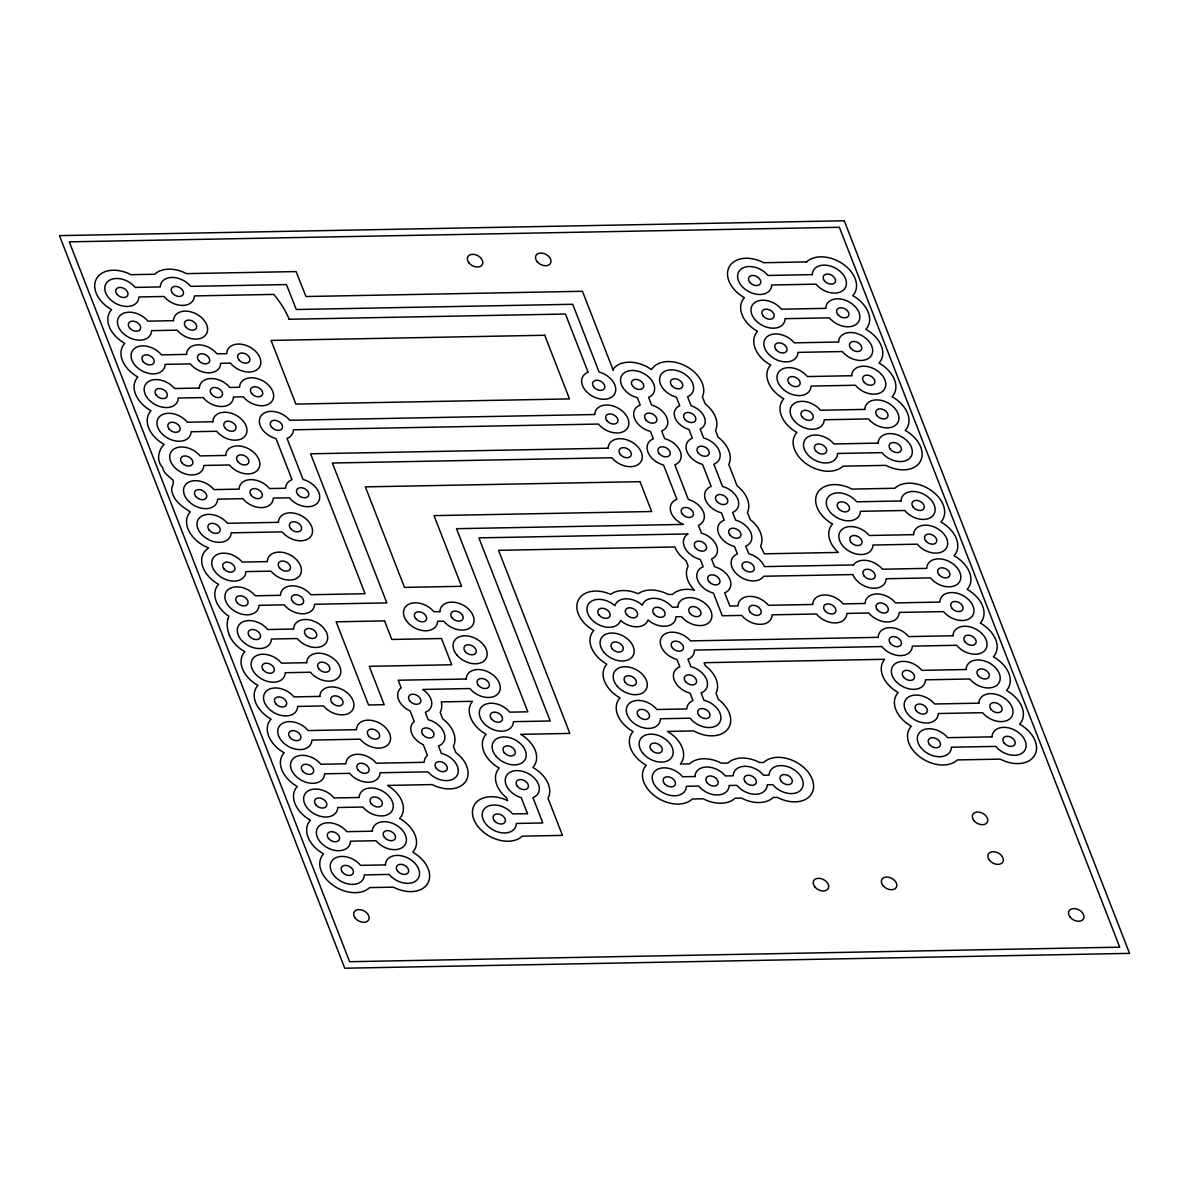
<?xml version="1.0" encoding="UTF-8"?>
<svg xmlns="http://www.w3.org/2000/svg" width="1189" height="1189" viewBox="0 0 1189 1189"><rect width="100%" height="100%" fill="white"/><g stroke="black" fill="none" stroke-linecap="round" stroke-linejoin="round"><path stroke-width="1.5" d="M227.946 618.756L228.838 616.244A28.863 19.975 28.1 0 1 218.568 584.304A28.863 19.975 28.1 0 1 208.64 547.98A28.863 19.975 28.1 0 1 190.329 511.82C182.11 506.886 172.702 500.004 171.662 489.705A17.107 11.845 28.1 0 1 172.732 485.38L173.475 481.545A5.603 3.879 28.1 0 0 172.851 480.088L165.999 473.98A13.51 9.349 28.1 0 1 163.458 470.205L162.611 467.396C156.264 461.035 158.018 450.334 164.097 444.433A28.863 19.975 28.1 0 1 150.973 410.74A28.863 19.975 28.1 0 1 137.85 377.032A28.863 19.975 28.1 0 1 124.726 343.339A28.863 19.975 28.1 0 1 111.603 309.645A28.863 19.975 28.1 0 1 96.487 278.702A28.863 19.975 28.1 0 1 130.953 274.689L154.704 274.243A28.863 19.975 28.1 0 1 186.539 273.633L296.12 271.568L305.974 296.522L582.461 291.29L613.138 370.076M289.061 319.261L565.444 314.03L588.109 372.231A18.147 12.559 28.1 0 0 588.927 393.856A18.147 12.559 28.1 0 0 614.906 393.425A18.147 12.559 28.1 0 0 599.093 372.053L572.712 304.28L296.284 309.512L286.445 284.557L190.686 286.371A18.147 12.559 28.1 0 0 171.9 277.438A18.147 12.559 28.1 0 0 160.277 286.95L135.189 287.411A18.147 12.559 28.1 0 0 107.827 281.436A18.147 12.559 28.1 0 0 116.567 303.879A18.147 12.559 28.1 0 0 138.905 296.953L163.993 296.477A18.147 12.559 28.1 0 0 182.794 305.41A18.147 12.559 28.1 0 0 194.402 295.912L273.723 294.411A91.226 63.136 28.1 0 1 289.165 319.247M613.182 370.091A12.841 8.888 28.1 0 1 614.475 367.594A28.863 19.975 28.1 0 1 651.498 369.601A28.863 19.975 28.1 0 1 685.994 366.197A28.863 19.975 28.1 0 1 702.402 396.74L705.151 403.814A28.863 19.975 28.1 0 1 715.525 430.448L718.156 437.21A28.863 19.975 28.1 0 1 728.768 464.453L737.091 485.84A28.863 19.975 28.1 0 1 747.465 512.459L750.214 519.534A28.863 19.975 28.1 0 1 760.588 546.152L764.334 553.821L838.319 552.424A28.863 19.975 28.1 0 1 832.553 524.022A28.863 19.975 28.1 0 1 817.438 493.078A28.863 19.975 28.1 0 1 851.919 489.08L894.797 488.278A28.863 19.975 28.1 0 1 931.864 490.908A28.863 19.975 28.1 0 1 940.9 521.971A28.863 19.975 28.1 0 1 954.024 555.679A28.863 19.975 28.1 0 1 967.147 589.372A28.863 19.975 28.1 0 1 980.271 623.066A28.863 19.975 28.1 0 1 993.395 656.774A28.863 19.975 28.1 0 1 1006.518 690.467A28.863 19.975 28.1 0 1 1019.642 724.16A28.863 19.975 28.1 0 1 1034.757 755.104A28.863 19.975 28.1 0 1 1000.276 759.117L957.383 759.92A28.863 19.975 28.1 0 1 920.331 757.274A28.863 19.975 28.1 0 1 911.294 726.211A28.863 19.975 28.1 0 1 898.171 692.518A28.863 19.975 28.1 0 1 884.616 659.301L704.126 662.704L705.3 665.721A28.863 19.975 28.1 0 1 716.031 693.261L718.424 699.429A28.863 19.975 28.1 0 1 727.713 729.214A28.863 19.975 28.1 0 1 693.692 730.938L667.564 731.428A28.863 19.975 28.1 0 1 680.42 763.992L689.62 763.828A28.863 19.975 28.1 0 1 721.455 763.219L727.802 763.1A28.863 19.975 28.1 0 1 759.637 762.506L763.739 762.417A28.863 19.975 28.1 0 1 799.469 764.141A28.863 19.975 28.1 0 1 811.24 794.356A28.863 19.975 28.1 0 1 777.353 797.388L773.251 797.462A28.863 19.975 28.1 0 1 741.416 798.072L735.07 798.191A28.863 19.975 28.1 0 1 703.249 798.785L692.325 798.993A28.863 19.975 28.1 0 1 655.273 796.348A28.863 19.975 28.1 0 1 646.236 765.285A28.863 19.975 28.1 0 1 633.113 731.577A28.863 19.975 28.1 0 1 619.989 697.884A28.863 19.975 28.1 0 1 606.866 664.19A28.863 19.975 28.1 0 1 593.757 630.497A28.863 19.975 28.1 0 1 578.196 600.4A28.863 19.975 28.1 0 1 610.596 594.337A28.863 19.975 28.1 0 1 638.181 593.727A28.863 19.975 28.1 0 1 668.352 594.5L672.454 594.411A28.863 19.975 28.1 0 1 694.361 590.16A28.863 19.975 28.1 0 1 688.149 566.172L685.964 560.584A28.863 19.975 28.1 0 1 674.847 546.985L498.533 550.314L569.843 733.42L520.782 734.341A28.863 19.975 28.1 0 1 532.85 767.425A28.863 19.975 28.1 0 1 548.01 798.295L562.456 835.391L522.298 836.149A28.863 19.975 28.1 0 1 486.896 834.648A28.863 19.975 28.1 0 1 474.515 804.685A28.863 19.975 28.1 0 1 507.629 800.658L506.499 797.745A28.863 19.975 28.1 0 1 499.246 768.064A28.863 19.975 28.1 0 1 486.123 734.356A28.863 19.975 28.1 0 1 472.434 701.317L441.357 701.896A28.863 19.975 28.1 0 1 440.183 712.404L442.68 718.795A28.863 19.975 28.1 0 1 453.395 746.335L455.803 752.503A28.863 19.975 28.1 0 1 465.33 781.946A28.863 19.975 28.1 0 1 432.142 784.577L387.555 785.424A28.863 19.975 28.1 0 1 399.623 818.508A28.863 19.975 28.1 0 1 412.746 852.201A28.863 19.975 28.1 0 1 427.862 883.145A28.863 19.975 28.1 0 1 393.396 887.157L369.63 887.603A28.863 19.975 28.1 0 1 332.578 884.943A28.863 19.975 28.1 0 1 323.542 853.88A28.863 19.975 28.1 0 1 310.418 820.187A28.863 19.975 28.1 0 1 297.295 786.494A28.863 19.975 28.1 0 1 284.171 752.8A28.863 19.975 28.1 0 1 271.062 719.092A28.863 19.975 28.1 0 1 257.939 685.399A28.863 19.975 28.1 0 1 244.815 651.706A28.863 19.975 28.1 0 1 229.328 635.015M229.373 635.015A42.046 29.101 28.1 0 1 227.916 618.741M844.249 220.782L59.45 235.63L344.751 968.218L1129.55 953.37L844.249 220.782M839.375 227.292L69.274 241.843L349.625 961.708L1119.726 947.157L839.375 227.292M806.662 261.922L763.754 262.724A28.863 19.975 28.1 0 0 729.288 266.737A28.863 19.975 28.1 0 0 744.403 297.681A28.863 19.975 28.1 0 0 757.527 331.374A28.863 19.975 28.1 0 0 770.65 365.068A28.863 19.975 28.1 0 0 783.774 398.776A28.863 19.975 28.1 0 0 796.898 432.469A28.863 19.975 28.1 0 0 805.934 463.532A28.863 19.975 28.1 0 0 842.986 466.177L885.894 465.375A28.863 19.975 28.1 0 0 920.36 461.362A28.863 19.975 28.1 0 0 905.245 430.418A28.863 19.975 28.1 0 0 892.122 396.725A28.863 19.975 28.1 0 0 878.998 363.031A28.863 19.975 28.1 0 0 865.874 329.323A28.863 19.975 28.1 0 0 852.751 295.63A28.863 19.975 28.1 0 0 843.729 264.567A28.863 19.975 28.1 0 0 806.662 261.922M812.295 274.614L767.975 275.462A18.147 12.559 28.1 0 0 740.613 269.472A18.147 12.559 28.1 0 0 749.352 291.914A18.147 12.559 28.1 0 0 771.691 284.988L816.011 284.156A18.147 12.559 28.1 0 0 843.387 290.146A18.147 12.559 28.1 0 0 834.648 267.703A18.147 12.559 28.1 0 0 812.295 274.614M173.49 320.673L147.882 321.149A18.147 12.559 28.1 0 0 120.505 315.13A18.147 12.559 28.1 0 0 129.229 337.587A18.147 12.559 28.1 0 0 151.568 330.661L177.206 330.17A18.147 12.559 28.1 0 0 204.582 336.16A18.147 12.559 28.1 0 0 195.813 313.703A18.147 12.559 28.1 0 0 173.49 320.673M825.716 308.367L781.426 309.199A18.147 12.559 28.1 0 0 754.049 303.136A18.147 12.559 28.1 0 0 762.744 325.608A18.147 12.559 28.1 0 0 785.097 318.682L829.432 317.849A18.147 12.559 28.1 0 0 856.808 323.824A18.147 12.559 28.1 0 0 848.01 301.367A18.147 12.559 28.1 0 0 825.716 308.367M544.711 335.253L271.077 340.426L295.868 404.082L569.501 398.909L544.711 335.253M186.524 354.396L161.481 354.872A18.147 12.559 28.1 0 0 134.104 348.808A18.147 12.559 28.1 0 0 142.784 371.265A18.147 12.559 28.1 0 0 165.152 364.354L190.24 363.879A18.147 12.559 28.1 0 0 209.026 372.811A18.147 12.559 28.1 0 0 220.649 363.299L230.428 363.121A18.147 12.559 28.1 0 0 257.805 369.08A18.147 12.559 28.1 0 0 249.006 346.623A18.147 12.559 28.1 0 0 226.713 353.638L216.978 353.832A18.147 12.559 28.1 0 0 198.132 344.84A18.147 12.559 28.1 0 0 186.524 354.396M838.572 342.016L794.237 342.848A18.147 12.559 28.1 0 0 766.875 336.873A18.147 12.559 28.1 0 0 775.629 359.316A18.147 12.559 28.1 0 0 797.953 352.39L842.288 351.543A18.147 12.559 28.1 0 0 869.649 357.532A18.147 12.559 28.1 0 0 860.91 335.09A18.147 12.559 28.1 0 0 838.572 342.016M199.366 388.045L174.56 388.506A18.147 12.559 28.1 0 0 147.183 382.531A18.147 12.559 28.1 0 0 155.937 404.973A18.147 12.559 28.1 0 0 178.276 398.047L203.066 397.572A18.147 12.559 28.1 0 0 221.867 406.504A18.147 12.559 28.1 0 0 233.475 397.007L243.255 396.814A18.147 12.559 28.1 0 0 270.616 402.803A18.147 12.559 28.1 0 0 261.877 380.361A18.147 12.559 28.1 0 0 239.539 387.287L229.759 387.465A18.147 12.559 28.1 0 0 210.973 378.533A18.147 12.559 28.1 0 0 199.366 388.045M851.696 375.724L807.376 376.556A18.147 12.559 28.1 0 0 780.014 370.567A18.147 12.559 28.1 0 0 788.738 393.009A18.147 12.559 28.1 0 0 811.076 386.083L855.411 385.251A18.147 12.559 28.1 0 0 882.773 391.226A18.147 12.559 28.1 0 0 874.019 368.783A18.147 12.559 28.1 0 0 851.696 375.724M212.861 421.738L187.327 422.214A18.147 12.559 28.1 0 0 159.965 416.224A18.147 12.559 28.1 0 0 168.704 438.682A18.147 12.559 28.1 0 0 191.043 431.756L216.576 431.265A18.147 12.559 28.1 0 0 243.938 437.255A18.147 12.559 28.1 0 0 235.199 414.812A18.147 12.559 28.1 0 0 212.861 421.738M594.753 414.515L289.759 420.282A18.147 12.559 28.1 0 0 261.134 415.66A18.147 12.559 28.1 0 0 276.026 438.592L292.018 479.687A18.147 12.559 28.1 0 0 285.598 488.248L269.517 488.56A18.147 12.559 28.1 0 0 250.716 479.628A18.147 12.559 28.1 0 0 239.108 489.125L213.931 489.6A18.147 12.559 28.1 0 0 186.569 483.611A18.147 12.559 28.1 0 0 195.308 506.068A18.147 12.559 28.1 0 0 217.646 499.142L242.824 498.667A18.147 12.559 28.1 0 0 261.61 507.599A18.147 12.559 28.1 0 0 273.232 498.087L289.313 497.79A18.147 12.559 28.1 0 0 317.939 502.397A18.147 12.559 28.1 0 0 303.046 479.479L287.039 438.384A18.147 12.559 28.1 0 0 293.475 429.809L598.468 424.057A18.147 12.559 28.1 0 0 625.83 430.032A18.147 12.559 28.1 0 0 617.091 407.589A18.147 12.559 28.1 0 0 594.753 414.515M864.819 409.402L820.484 410.25A18.147 12.559 28.1 0 0 793.122 404.26A18.147 12.559 28.1 0 0 801.862 426.702A18.147 12.559 28.1 0 0 824.2 419.776L868.535 418.944A18.147 12.559 28.1 0 0 895.897 424.934A18.147 12.559 28.1 0 0 887.157 402.491A18.147 12.559 28.1 0 0 864.819 409.402M225.702 455.432L200.094 455.922A18.147 12.559 28.1 0 0 172.732 449.932A18.147 12.559 28.1 0 0 181.471 472.375A18.147 12.559 28.1 0 0 203.809 465.449L229.418 464.973A18.147 12.559 28.1 0 0 256.794 470.963A18.147 12.559 28.1 0 0 248.04 448.506A18.147 12.559 28.1 0 0 225.702 455.432M608.144 448.208L310.597 453.797L365.082 593.712L310.864 594.738A18.147 12.559 28.1 0 0 292.063 585.805A18.147 12.559 28.1 0 0 280.455 595.303L255.278 595.778A18.147 12.559 28.1 0 0 227.916 589.803A18.147 12.559 28.1 0 0 236.656 612.246A18.147 12.559 28.1 0 0 258.994 605.32L284.171 604.844A18.147 12.559 28.1 0 0 302.957 613.777A18.147 12.559 28.1 0 0 314.58 604.265L386.841 602.897L332.37 463.026L611.859 457.75A18.147 12.559 28.1 0 0 639.221 463.725A18.147 12.559 28.1 0 0 630.482 441.282A18.147 12.559 28.1 0 0 608.144 448.208M878.21 443.111L833.89 443.958A18.147 12.559 28.1 0 0 806.528 437.953A18.147 12.559 28.1 0 0 815.253 460.396A18.147 12.559 28.1 0 0 837.591 453.47L881.926 452.637A18.147 12.559 28.1 0 0 909.288 458.627A18.147 12.559 28.1 0 0 900.534 436.17A18.147 12.559 28.1 0 0 878.21 443.111M640.039 481.664L365.35 486.866L404.498 587.381L461.555 586.311L434.03 515.625L651.661 511.508L640.039 481.664M901.039 500.97L856.719 501.803A18.147 12.559 28.1 0 0 829.342 495.798A18.147 12.559 28.1 0 0 838.082 518.255A18.147 12.559 28.1 0 0 860.42 511.329L904.74 510.482A18.147 12.559 28.1 0 0 932.117 516.472A18.147 12.559 28.1 0 0 923.363 494.029A18.147 12.559 28.1 0 0 901.039 500.97M278.419 522.328L227.426 523.294A18.147 12.559 28.1 0 0 200.049 517.304A18.147 12.559 28.1 0 0 208.788 539.761A18.147 12.559 28.1 0 0 231.142 532.835L282.135 531.869A18.147 12.559 28.1 0 0 309.497 537.844A18.147 12.559 28.1 0 0 300.758 515.402A18.147 12.559 28.1 0 0 278.419 522.328M683.199 524.408L456.517 528.689L527.827 711.81L509.709 712.152A18.147 12.559 28.1 0 0 482.348 706.147A18.147 12.559 28.1 0 0 491.087 728.604A18.147 12.559 28.1 0 0 513.425 721.678L550.195 720.98L478.885 537.874L688.089 533.92A18.147 12.559 28.1 0 0 684.73 547.534A18.147 12.559 28.1 0 0 700.351 559.484L703.189 566.796A18.147 12.559 28.1 0 0 697.661 580.158A18.147 12.559 28.1 0 0 713.445 593.103L722.273 615.768L741.728 615.412A18.147 12.559 28.1 0 0 760.514 624.344A18.147 12.559 28.1 0 0 772.137 614.832L816.457 614A18.147 12.559 28.1 0 0 835.243 622.932A18.147 12.559 28.1 0 0 846.865 613.42L868.817 613.004A18.147 12.559 28.1 0 0 887.618 621.951A18.147 12.559 28.1 0 0 899.226 612.424L943.561 611.592A18.147 12.559 28.1 0 0 970.923 617.581A18.147 12.559 28.1 0 0 962.169 595.124A18.147 12.559 28.1 0 0 939.845 602.065L895.525 602.912A18.147 12.559 28.1 0 0 876.724 593.965A18.147 12.559 28.1 0 0 865.116 603.477L843.164 603.893A18.147 12.559 28.1 0 0 824.349 594.946A18.147 12.559 28.1 0 0 812.741 604.473L768.421 605.305A18.147 12.559 28.1 0 0 749.62 596.373A18.147 12.559 28.1 0 0 738.012 605.885L729.853 606.033L724.696 592.806A18.147 12.559 28.1 0 0 730.001 579.548A18.147 12.559 28.1 0 0 714.53 566.677L711.542 559.008A18.147 12.559 28.1 0 0 716.61 545.855A18.147 12.559 28.1 0 0 701.436 533.073L698.419 525.315A18.147 12.559 28.1 0 0 703.487 512.147A18.147 12.559 28.1 0 0 688.312 499.365L674.862 464.84A18.147 12.559 28.1 0 0 680.286 451.523A18.147 12.559 28.1 0 0 664.651 438.622L661.708 431.042A18.147 12.559 28.1 0 0 666.895 417.829A18.147 12.559 28.1 0 0 651.572 405.018L648.585 397.349A18.147 12.559 28.1 0 0 647.024 375.62A18.147 12.559 28.1 0 0 621.297 376.512A18.147 12.559 28.1 0 0 637.363 397.735L640.202 405.048A18.147 12.559 28.1 0 0 634.554 418.454A18.147 12.559 28.1 0 0 650.487 431.429L653.356 438.83A18.147 12.559 28.1 0 0 647.946 452.147A18.147 12.559 28.1 0 0 663.566 465.048L676.913 499.321A18.147 12.559 28.1 0 0 670.611 511.092A18.147 12.559 28.1 0 0 683.199 524.408M913.568 534.664L869.248 535.496A18.147 12.559 28.1 0 0 841.871 529.521A18.147 12.559 28.1 0 0 850.625 551.964A18.147 12.559 28.1 0 0 872.964 545.038L917.284 544.19A18.147 12.559 28.1 0 0 944.646 550.18A18.147 12.559 28.1 0 0 935.906 527.738A18.147 12.559 28.1 0 0 913.568 534.664M267.317 561.609L242.155 562.085A18.147 12.559 28.1 0 0 214.793 556.095A18.147 12.559 28.1 0 0 223.517 578.538A18.147 12.559 28.1 0 0 245.87 571.627L271.018 571.151A18.147 12.559 28.1 0 0 298.394 577.126A18.147 12.559 28.1 0 0 289.64 554.683A18.147 12.559 28.1 0 0 267.317 561.609M853.509 564.938L764.349 566.618A18.147 12.559 28.1 0 0 748.713 553.717L745.771 546.137A18.147 12.559 28.1 0 0 750.958 532.94A18.147 12.559 28.1 0 0 735.634 520.113L732.647 512.444A18.147 12.559 28.1 0 0 737.834 499.231A18.147 12.559 28.1 0 0 722.511 486.405L713.861 464.215A18.147 12.559 28.1 0 0 719.286 450.913A18.147 12.559 28.1 0 0 703.65 437.998L700.172 429.051A16.497 11.414 28.1 0 0 704.423 417.25A16.497 11.414 28.1 0 0 691.106 405.776L687.584 396.725A18.147 12.559 28.1 0 0 686.023 375.011A18.147 12.559 28.1 0 0 660.296 375.887A18.147 12.559 28.1 0 0 676.363 397.111L679.736 405.791A16.497 11.414 28.1 0 0 675.025 417.8A16.497 11.414 28.1 0 0 688.951 429.452L692.355 438.221A18.147 12.559 28.1 0 0 686.945 451.523A18.147 12.559 28.1 0 0 702.565 464.423L711.141 486.45A18.147 12.559 28.1 0 0 705.493 499.841A18.147 12.559 28.1 0 0 721.426 512.831L724.264 520.143A18.147 12.559 28.1 0 0 718.617 533.549A18.147 12.559 28.1 0 0 734.549 546.524L737.418 553.925A18.147 12.559 28.1 0 0 737.745 574.941A18.147 12.559 28.1 0 0 763.71 576.249L852.885 574.569A18.147 12.559 28.1 0 0 871.626 588.094A18.147 12.559 28.1 0 0 886.102 578.731L930.437 577.899A18.147 12.559 28.1 0 0 957.799 583.873A18.147 12.559 28.1 0 0 949.045 561.431A18.147 12.559 28.1 0 0 926.721 568.372L882.401 569.219A18.147 12.559 28.1 0 0 853.509 564.938M439.93 611.622L433.866 611.741A18.147 12.559 28.1 0 0 406.504 605.751A18.147 12.559 28.1 0 0 415.243 628.193A18.147 12.559 28.1 0 0 437.582 621.267L443.646 621.163A18.147 12.559 28.1 0 0 471.007 627.138A18.147 12.559 28.1 0 0 462.268 604.696A18.147 12.559 28.1 0 0 439.93 611.622M677.804 607.133L672.275 607.237A18.147 12.559 28.1 0 0 655.198 598.349A18.147 12.559 28.1 0 0 642.328 605.156A18.147 12.559 28.1 0 0 614.847 605.677A18.147 12.559 28.1 0 0 589.328 602.912A18.147 12.559 28.1 0 0 597.606 624.136A18.147 12.559 28.1 0 0 620.599 620.45A18.147 12.559 28.1 0 0 648.064 619.93A18.147 12.559 28.1 0 0 666.033 626.172A18.147 12.559 28.1 0 0 675.991 616.764L681.52 616.66A18.147 12.559 28.1 0 0 708.882 622.65A18.147 12.559 28.1 0 0 700.143 600.207A18.147 12.559 28.1 0 0 677.804 607.133M384.567 620.896L336.145 621.817L368.531 704.973L384.196 704.676L369.259 666.316L451.716 664.77L441.505 638.523L391.79 639.459L384.567 620.896M293.579 629.026L267.703 629.516A18.147 12.559 28.1 0 0 240.327 623.497A18.147 12.559 28.1 0 0 249.051 645.954A18.147 12.559 28.1 0 0 271.404 639.028L297.295 638.538A18.147 12.559 28.1 0 0 324.671 644.527A18.147 12.559 28.1 0 0 315.902 622.07A18.147 12.559 28.1 0 0 293.579 629.026M952.969 635.758L908.634 636.591A18.147 12.559 28.1 0 0 889.744 627.658A18.147 12.559 28.1 0 0 878.225 637.334L690.482 640.886A18.147 12.559 28.1 0 0 661.976 636.591A18.147 12.559 28.1 0 0 676.942 659.434L679.826 666.821A18.147 12.559 28.1 0 0 674.282 680.182A18.147 12.559 28.1 0 0 690.066 693.128L692.979 700.603A18.147 12.559 28.1 0 0 686.796 708.941L656.818 709.506A18.147 12.559 28.1 0 0 629.382 703.353A18.147 12.559 28.1 0 0 638.136 725.855A18.147 12.559 28.1 0 0 660.43 718.751L690.155 718.186A18.147 12.559 28.1 0 0 719.077 723.313A18.147 12.559 28.1 0 0 703.933 700.232L701.094 692.919A18.147 12.559 28.1 0 0 706.623 679.573A18.147 12.559 28.1 0 0 690.839 666.613L687.97 659.226A18.147 12.559 28.1 0 0 694.391 650.086L881.822 646.548A18.147 12.559 28.1 0 0 900.638 655.629A18.147 12.559 28.1 0 0 912.349 646.132L956.669 645.285A18.147 12.559 28.1 0 0 984.046 651.275A18.147 12.559 28.1 0 0 975.307 628.832A18.147 12.559 28.1 0 0 952.969 635.758M306.703 662.704L281.525 663.18A18.147 12.559 28.1 0 0 254.149 657.19A18.147 12.559 28.1 0 0 262.888 679.632A18.147 12.559 28.1 0 0 285.241 672.721L310.418 672.231A18.147 12.559 28.1 0 0 337.78 678.22A18.147 12.559 28.1 0 0 329.041 655.778A18.147 12.559 28.1 0 0 306.703 662.704M466.177 679.023L398.181 680.227L401.139 687.837A18.147 12.559 28.1 0 0 410.16 711.007L414.262 721.53A18.147 12.559 28.1 0 0 423.284 744.715L427.446 755.387A18.147 12.559 28.1 0 0 424.161 762.312L376.319 763.219A18.147 12.559 28.1 0 0 357.532 754.287A18.147 12.559 28.1 0 0 345.925 763.799L320.896 764.274A18.147 12.559 28.1 0 0 293.52 758.285A18.147 12.559 28.1 0 0 302.259 780.727A18.147 12.559 28.1 0 0 324.597 773.801L349.64 773.34A18.147 12.559 28.1 0 0 368.427 782.258A18.147 12.559 28.1 0 0 380.034 772.761L427.995 771.854A18.147 12.559 28.1 0 0 456.621 776.164A18.147 12.559 28.1 0 0 441.312 753.306L438.459 745.993A18.147 12.559 28.1 0 0 444.002 732.647A18.147 12.559 28.1 0 0 428.218 719.687L425.335 712.3A18.147 12.559 28.1 0 0 422.749 689.442L469.893 688.55A18.147 12.559 28.1 0 0 497.255 694.539A18.147 12.559 28.1 0 0 488.516 672.097A18.147 12.559 28.1 0 0 466.177 679.023M966.092 669.511L921.802 670.358A18.147 12.559 28.1 0 0 894.41 664.324A18.147 12.559 28.1 0 0 903.164 686.781A18.147 12.559 28.1 0 0 925.488 679.826L969.793 678.993A18.147 12.559 28.1 0 0 997.185 684.968A18.147 12.559 28.1 0 0 988.371 662.496A18.147 12.559 28.1 0 0 966.092 669.511M319.826 696.397L293.936 696.888A18.147 12.559 28.1 0 0 266.574 690.898A18.147 12.559 28.1 0 0 275.313 713.355A18.147 12.559 28.1 0 0 297.651 706.429L323.542 705.939A18.147 12.559 28.1 0 0 350.904 711.914A18.147 12.559 28.1 0 0 342.164 689.471A18.147 12.559 28.1 0 0 319.826 696.397M978.889 703.16L934.569 703.992A18.147 12.559 28.1 0 0 907.207 698.002A18.147 12.559 28.1 0 0 915.946 720.46A18.147 12.559 28.1 0 0 938.284 713.534L982.604 712.687A18.147 12.559 28.1 0 0 1009.981 718.676A18.147 12.559 28.1 0 0 1001.227 696.234A18.147 12.559 28.1 0 0 978.889 703.16M356.447 729.66L308.144 730.566A18.147 12.559 28.1 0 0 280.767 724.577A18.147 12.559 28.1 0 0 289.507 747.019A18.147 12.559 28.1 0 0 311.86 740.108L360.163 739.186A18.147 12.559 28.1 0 0 387.525 745.176A18.147 12.559 28.1 0 0 378.786 722.719A18.147 12.559 28.1 0 0 356.447 729.66M992.012 736.853L947.692 737.685A18.147 12.559 28.1 0 0 920.331 731.711A18.147 12.559 28.1 0 0 929.07 754.153A18.147 12.559 28.1 0 0 951.408 747.227L995.728 746.395A18.147 12.559 28.1 0 0 1023.09 752.369A18.147 12.559 28.1 0 0 1014.351 729.927A18.147 12.559 28.1 0 0 992.012 736.853M694.971 776.536L682.635 776.759A18.147 12.559 28.1 0 0 655.273 770.784A18.147 12.559 28.1 0 0 664.012 793.226A18.147 12.559 28.1 0 0 686.35 786.301L698.686 786.063A18.147 12.559 28.1 0 0 717.487 794.995A18.147 12.559 28.1 0 0 729.095 785.483L736.868 785.349A18.147 12.559 28.1 0 0 755.654 794.282A18.147 12.559 28.1 0 0 767.277 784.77L772.805 784.666A18.147 12.559 28.1 0 0 800.167 790.655A18.147 12.559 28.1 0 0 791.428 768.198A18.147 12.559 28.1 0 0 769.09 775.124L763.561 775.228A18.147 12.559 28.1 0 0 744.76 766.296A18.147 12.559 28.1 0 0 733.152 775.808L725.379 775.956A18.147 12.559 28.1 0 0 706.593 767.024A18.147 12.559 28.1 0 0 694.971 776.536M359.167 797.492L334.02 797.968A18.147 12.559 28.1 0 0 306.658 791.978A18.147 12.559 28.1 0 0 315.397 814.435A18.147 12.559 28.1 0 0 337.735 807.509L362.883 807.034A18.147 12.559 28.1 0 0 390.245 813.008A18.147 12.559 28.1 0 0 381.506 790.566A18.147 12.559 28.1 0 0 359.167 797.492M527.5 813.648L512.608 813.93A18.147 12.559 28.1 0 0 485.246 807.94A18.147 12.559 28.1 0 0 493.985 830.383A18.147 12.559 28.1 0 0 516.323 823.457L542.808 822.951L532.954 797.626A18.147 12.559 28.1 0 0 532.167 776.12A18.147 12.559 28.1 0 0 506.187 776.224A18.147 12.559 28.1 0 0 521.287 797.685L527.5 813.648M372.291 831.185L346.787 831.676A18.147 12.559 28.1 0 0 319.425 825.686A18.147 12.559 28.1 0 0 328.164 848.129A18.147 12.559 28.1 0 0 350.502 841.203L376.006 840.727A18.147 12.559 28.1 0 0 403.368 846.717A18.147 12.559 28.1 0 0 394.629 824.259A18.147 12.559 28.1 0 0 372.291 831.185M385.444 864.893L360.624 865.354A18.147 12.559 28.1 0 0 333.262 859.365A18.147 12.559 28.1 0 0 342.001 881.822A18.147 12.559 28.1 0 0 364.339 874.896L389.16 874.42A18.147 12.559 28.1 0 0 416.522 880.41A18.147 12.559 28.1 0 0 407.782 857.968A18.147 12.559 28.1 0 0 385.444 864.893M355.288 918.176A8.249 5.707 28.1 0 0 368.59 920.018A8.249 5.707 28.1 0 0 360.371 909.689A8.249 5.707 28.1 0 0 355.288 918.176M989.411 860.182A8.249 5.707 28.1 0 0 1002.743 862.159A8.249 5.707 28.1 0 0 994.658 851.785A8.249 5.707 28.1 0 0 989.411 860.182M973.85 820.499A8.249 5.707 28.1 0 0 987.182 822.476A8.249 5.707 28.1 0 0 979.097 812.102A8.249 5.707 28.1 0 0 973.85 820.499M814.747 886.801A8.249 5.707 28.1 0 0 828.079 888.792A8.249 5.707 28.1 0 0 819.994 878.403A8.249 5.707 28.1 0 0 814.747 886.801M882.907 885.523A8.249 5.707 28.1 0 0 896.238 887.499A8.249 5.707 28.1 0 0 888.153 877.125A8.249 5.707 28.1 0 0 882.907 885.523M468.882 262.814A8.249 5.707 28.1 0 0 482.214 264.79A8.249 5.707 28.1 0 0 474.129 254.416A8.249 5.707 28.1 0 0 468.882 262.814M537.042 261.521A8.249 5.707 28.1 0 0 550.388 263.497A8.249 5.707 28.1 0 0 542.303 253.123A8.249 5.707 28.1 0 0 537.042 261.521M1070.115 917.12A8.249 5.707 28.1 0 0 1083.432 918.978A8.249 5.707 28.1 0 0 1075.213 908.649A8.249 5.707 28.1 0 0 1070.115 917.12M342.373 872.176A6.599 4.563 28.1 0 0 353.029 873.662A6.599 4.563 28.1 0 0 346.46 865.399A6.599 4.563 28.1 0 0 342.373 872.176M397.587 871.136A6.599 4.563 28.1 0 0 408.243 872.607A6.599 4.563 28.1 0 0 401.674 864.358A6.599 4.563 28.1 0 0 397.587 871.136M384.448 837.442A6.599 4.563 28.1 0 0 395.09 838.914A6.599 4.563 28.1 0 0 388.521 830.65A6.599 4.563 28.1 0 0 384.448 837.442M328.536 838.498A6.599 4.563 28.1 0 0 339.177 839.969A6.599 4.563 28.1 0 0 332.608 831.706A6.599 4.563 28.1 0 0 328.536 838.498M315.769 804.79A6.599 4.563 28.1 0 0 326.425 806.276A6.599 4.563 28.1 0 0 319.841 798.012A6.599 4.563 28.1 0 0 315.769 804.79M371.325 803.734A6.599 4.563 28.1 0 0 381.966 805.221A6.599 4.563 28.1 0 0 375.397 796.957A6.599 4.563 28.1 0 0 371.325 803.734M302.63 771.096A6.599 4.563 28.1 0 0 313.287 772.568A6.599 4.563 28.1 0 0 306.717 764.304A6.599 4.563 28.1 0 0 302.63 771.096M358.067 770.041A6.599 4.563 28.1 0 0 368.724 771.527A6.599 4.563 28.1 0 0 362.155 763.264A6.599 4.563 28.1 0 0 358.067 770.041M289.878 737.388A6.599 4.563 28.1 0 0 300.535 738.874A6.599 4.563 28.1 0 0 293.965 730.611A6.599 4.563 28.1 0 0 289.878 737.388M368.605 735.902A6.599 4.563 28.1 0 0 379.246 737.373A6.599 4.563 28.1 0 0 372.677 729.125A6.599 4.563 28.1 0 0 368.605 735.902M275.685 703.71A6.599 4.563 28.1 0 0 286.326 705.196A6.599 4.563 28.1 0 0 279.757 696.932A6.599 4.563 28.1 0 0 275.685 703.71M331.969 702.654A6.599 4.563 28.1 0 0 342.625 704.126A6.599 4.563 28.1 0 0 336.056 695.862A6.599 4.563 28.1 0 0 331.969 702.654M263.259 670.002A6.599 4.563 28.1 0 0 273.916 671.473A6.599 4.563 28.1 0 0 267.347 663.224A6.599 4.563 28.1 0 0 263.259 670.002M318.86 668.946A6.599 4.563 28.1 0 0 329.502 670.433A6.599 4.563 28.1 0 0 322.932 662.169A6.599 4.563 28.1 0 0 318.86 668.946M249.437 636.323A6.599 4.563 28.1 0 0 260.079 637.794A6.599 4.563 28.1 0 0 253.51 629.531A6.599 4.563 28.1 0 0 249.437 636.323M305.736 635.253A6.599 4.563 28.1 0 0 316.378 636.724A6.599 4.563 28.1 0 0 309.809 628.476A6.599 4.563 28.1 0 0 305.736 635.253M237.027 602.6A6.599 4.563 28.1 0 0 247.669 604.086A6.599 4.563 28.1 0 0 241.099 595.823A6.599 4.563 28.1 0 0 237.027 602.6M292.613 601.56A6.599 4.563 28.1 0 0 303.254 603.031A6.599 4.563 28.1 0 0 296.685 594.768A6.599 4.563 28.1 0 0 292.613 601.56M223.904 568.907A6.599 4.563 28.1 0 0 234.545 570.393A6.599 4.563 28.1 0 0 227.976 562.129A6.599 4.563 28.1 0 0 223.904 568.907M279.46 567.852A6.599 4.563 28.1 0 0 290.116 569.338A6.599 4.563 28.1 0 0 283.532 561.074A6.599 4.563 28.1 0 0 279.46 567.852M209.16 530.116A6.599 4.563 28.1 0 0 219.816 531.602A6.599 4.563 28.1 0 0 213.247 523.338A6.599 4.563 28.1 0 0 209.16 530.116M290.577 528.585A6.599 4.563 28.1 0 0 301.218 530.056A6.599 4.563 28.1 0 0 294.649 521.793A6.599 4.563 28.1 0 0 290.577 528.585M195.68 496.422A6.599 4.563 28.1 0 0 206.336 497.909A6.599 4.563 28.1 0 0 199.767 489.645A6.599 4.563 28.1 0 0 195.68 496.422M251.251 495.382A6.599 4.563 28.1 0 0 261.907 496.853A6.599 4.563 28.1 0 0 255.338 488.59A6.599 4.563 28.1 0 0 251.251 495.382M297.755 494.505A6.599 4.563 28.1 0 0 308.397 495.976A6.599 4.563 28.1 0 0 301.828 487.713A6.599 4.563 28.1 0 0 297.755 494.505M181.843 462.744A6.599 4.563 28.1 0 0 192.484 464.215A6.599 4.563 28.1 0 0 185.915 455.967A6.599 4.563 28.1 0 0 181.843 462.744M237.859 461.689A6.599 4.563 28.1 0 0 248.516 463.16A6.599 4.563 28.1 0 0 241.932 454.897A6.599 4.563 28.1 0 0 237.859 461.689M169.076 429.036A6.599 4.563 28.1 0 0 179.732 430.522A6.599 4.563 28.1 0 0 173.148 422.258A6.599 4.563 28.1 0 0 169.076 429.036M225.018 427.981A6.599 4.563 28.1 0 0 235.66 429.467A6.599 4.563 28.1 0 0 229.091 421.203A6.599 4.563 28.1 0 0 225.018 427.981M156.309 395.343A6.599 4.563 28.1 0 0 166.95 396.814A6.599 4.563 28.1 0 0 160.381 388.55A6.599 4.563 28.1 0 0 156.309 395.343M211.508 394.287A6.599 4.563 28.1 0 0 222.165 395.774A6.599 4.563 28.1 0 0 215.581 387.51A6.599 4.563 28.1 0 0 211.508 394.287M143.185 361.634A6.599 4.563 28.1 0 0 153.827 363.121A6.599 4.563 28.1 0 0 147.258 354.857A6.599 4.563 28.1 0 0 143.185 361.634M198.682 360.594A6.599 4.563 28.1 0 0 209.323 362.065A6.599 4.563 28.1 0 0 202.754 353.802A6.599 4.563 28.1 0 0 198.682 360.594M238.855 359.836A6.599 4.563 28.1 0 0 249.512 361.307A6.599 4.563 28.1 0 0 242.942 353.044A6.599 4.563 28.1 0 0 238.855 359.836M129.601 327.956A6.599 4.563 28.1 0 0 140.257 329.427A6.599 4.563 28.1 0 0 133.688 321.164A6.599 4.563 28.1 0 0 129.601 327.956M185.647 326.886A6.599 4.563 28.1 0 0 196.289 328.372A6.599 4.563 28.1 0 0 189.72 320.109A6.599 4.563 28.1 0 0 185.647 326.886M116.938 294.248A6.599 4.563 28.1 0 0 127.58 295.719A6.599 4.563 28.1 0 0 121.01 287.456A6.599 4.563 28.1 0 0 116.938 294.248M172.435 293.193A6.599 4.563 28.1 0 0 183.076 294.679A6.599 4.563 28.1 0 0 176.507 286.415A6.599 4.563 28.1 0 0 172.435 293.193M271.508 427.104A6.599 4.563 28.1 0 0 282.15 428.575A6.599 4.563 28.1 0 0 275.58 420.326A6.599 4.563 28.1 0 0 271.508 427.104M251.696 393.529A6.599 4.563 28.1 0 0 262.338 395.016A6.599 4.563 28.1 0 0 255.769 386.752A6.599 4.563 28.1 0 0 251.696 393.529M436.304 768.406A6.599 4.563 28.1 0 0 446.96 769.892A6.599 4.563 28.1 0 0 440.391 761.629A6.599 4.563 28.1 0 0 436.304 768.406M422.912 734.713A6.599 4.563 28.1 0 0 433.569 736.199A6.599 4.563 28.1 0 0 427 727.936A6.599 4.563 28.1 0 0 422.912 734.713M409.789 701.02A6.599 4.563 28.1 0 0 420.445 702.491A6.599 4.563 28.1 0 0 413.876 694.242A6.599 4.563 28.1 0 0 409.789 701.02M415.615 618.562A6.599 4.563 28.1 0 0 426.257 620.034A6.599 4.563 28.1 0 0 419.687 611.785A6.599 4.563 28.1 0 0 415.615 618.562M452.088 617.879A6.599 4.563 28.1 0 0 462.729 619.35A6.599 4.563 28.1 0 0 456.16 611.087A6.599 4.563 28.1 0 0 452.088 617.879M465.211 651.572A6.599 4.563 28.1 0 0 475.853 653.043A6.599 4.563 28.1 0 0 469.283 644.78A6.599 4.563 28.1 0 0 465.211 651.572M478.335 685.265A6.599 4.563 28.1 0 0 488.976 686.752A6.599 4.563 28.1 0 0 482.407 678.488A6.599 4.563 28.1 0 0 478.335 685.265M491.458 718.959A6.599 4.563 28.1 0 0 502.1 720.445A6.599 4.563 28.1 0 0 495.531 712.181A6.599 4.563 28.1 0 0 491.458 718.959M504.255 752.667A6.599 4.563 28.1 0 0 514.911 754.153A6.599 4.563 28.1 0 0 508.342 745.889A6.599 4.563 28.1 0 0 504.255 752.667M517.378 786.36A6.599 4.563 28.1 0 0 528.035 787.846A6.599 4.563 28.1 0 0 521.466 779.583A6.599 4.563 28.1 0 0 517.378 786.36M494.356 820.752A6.599 4.563 28.1 0 0 504.998 822.223A6.599 4.563 28.1 0 0 498.429 813.96A6.599 4.563 28.1 0 0 494.356 820.752M593.772 387.064A6.599 4.563 28.1 0 0 604.428 388.55A6.599 4.563 28.1 0 0 597.859 380.287A6.599 4.563 28.1 0 0 593.772 387.064M606.895 420.757A6.599 4.563 28.1 0 0 617.552 422.244A6.599 4.563 28.1 0 0 610.983 413.98A6.599 4.563 28.1 0 0 606.895 420.757M620.286 454.451A6.599 4.563 28.1 0 0 630.943 455.937A6.599 4.563 28.1 0 0 624.374 447.673A6.599 4.563 28.1 0 0 620.286 454.451M632.697 386.217A6.599 4.563 28.1 0 0 643.338 387.688A6.599 4.563 28.1 0 0 636.769 379.425A6.599 4.563 28.1 0 0 632.697 386.217M645.805 419.91A6.599 4.563 28.1 0 0 656.462 421.396A6.599 4.563 28.1 0 0 649.893 413.133A6.599 4.563 28.1 0 0 645.805 419.91M659.196 453.603A6.599 4.563 28.1 0 0 669.853 455.075A6.599 4.563 28.1 0 0 663.284 446.826A6.599 4.563 28.1 0 0 659.196 453.603M671.696 385.593A6.599 4.563 28.1 0 0 682.337 387.079A6.599 4.563 28.1 0 0 675.768 378.815A6.599 4.563 28.1 0 0 671.696 385.593M684.819 419.286A6.599 4.563 28.1 0 0 695.461 420.772A6.599 4.563 28.1 0 0 688.892 412.509A6.599 4.563 28.1 0 0 684.819 419.286M698.211 452.979A6.599 4.563 28.1 0 0 708.852 454.466A6.599 4.563 28.1 0 0 702.283 446.202A6.599 4.563 28.1 0 0 698.211 452.979M716.759 501.312A6.599 4.563 28.1 0 0 727.4 502.784A6.599 4.563 28.1 0 0 720.831 494.52A6.599 4.563 28.1 0 0 716.759 501.312M729.883 535.005A6.599 4.563 28.1 0 0 740.524 536.492A6.599 4.563 28.1 0 0 733.955 528.228A6.599 4.563 28.1 0 0 729.883 535.005M682.412 514.228A6.599 4.563 28.1 0 0 693.053 515.699A6.599 4.563 28.1 0 0 686.484 507.45A6.599 4.563 28.1 0 0 682.412 514.228M695.535 547.921A6.599 4.563 28.1 0 0 706.177 549.407A6.599 4.563 28.1 0 0 699.608 541.144A6.599 4.563 28.1 0 0 695.535 547.921M708.926 581.614A6.599 4.563 28.1 0 0 719.568 583.1A6.599 4.563 28.1 0 0 712.999 574.837A6.599 4.563 28.1 0 0 708.926 581.614M743.274 568.699A6.599 4.563 28.1 0 0 753.915 570.185A6.599 4.563 28.1 0 0 747.346 561.921A6.599 4.563 28.1 0 0 743.274 568.699M599.078 615.099A6.599 4.563 28.1 0 0 609.734 616.571A6.599 4.563 28.1 0 0 603.165 608.307A6.599 4.563 28.1 0 0 599.078 615.099M626.558 614.579A6.599 4.563 28.1 0 0 637.2 616.051A6.599 4.563 28.1 0 0 630.631 607.787A6.599 4.563 28.1 0 0 626.558 614.579M654.024 614.059A6.599 4.563 28.1 0 0 664.666 615.53A6.599 4.563 28.1 0 0 658.097 607.267A6.599 4.563 28.1 0 0 654.024 614.059M672.424 647.946A6.599 4.563 28.1 0 0 683.066 649.417A6.599 4.563 28.1 0 0 676.496 641.153A6.599 4.563 28.1 0 0 672.424 647.946M689.962 613.375A6.599 4.563 28.1 0 0 700.603 614.862A6.599 4.563 28.1 0 0 694.034 606.598A6.599 4.563 28.1 0 0 689.962 613.375M685.548 681.639A6.599 4.563 28.1 0 0 696.189 683.125A6.599 4.563 28.1 0 0 689.62 674.862A6.599 4.563 28.1 0 0 685.548 681.639M698.939 715.332A6.599 4.563 28.1 0 0 709.58 716.818A6.599 4.563 28.1 0 0 703.011 708.555A6.599 4.563 28.1 0 0 698.939 715.332M638.448 716.179A6.599 4.563 28.1 0 0 649.105 717.666A6.599 4.563 28.1 0 0 642.536 709.402A6.599 4.563 28.1 0 0 638.448 716.179M625.325 682.486A6.599 4.563 28.1 0 0 635.981 683.972A6.599 4.563 28.1 0 0 629.412 675.709A6.599 4.563 28.1 0 0 625.325 682.486M612.201 648.793A6.599 4.563 28.1 0 0 622.858 650.264A6.599 4.563 28.1 0 0 616.288 642.001A6.599 4.563 28.1 0 0 612.201 648.793M664.383 783.581A6.599 4.563 28.1 0 0 675.04 785.067A6.599 4.563 28.1 0 0 668.456 776.803A6.599 4.563 28.1 0 0 664.383 783.581M651.26 749.887A6.599 4.563 28.1 0 0 661.916 751.374A6.599 4.563 28.1 0 0 655.332 743.11A6.599 4.563 28.1 0 0 651.26 749.887M707.128 782.778A6.599 4.563 28.1 0 0 717.77 784.264A6.599 4.563 28.1 0 0 711.2 776.001A6.599 4.563 28.1 0 0 707.128 782.778M745.31 782.065A6.599 4.563 28.1 0 0 755.951 783.536A6.599 4.563 28.1 0 0 749.382 775.273A6.599 4.563 28.1 0 0 745.31 782.065M781.232 781.381A6.599 4.563 28.1 0 0 791.889 782.852A6.599 4.563 28.1 0 0 785.32 774.589A6.599 4.563 28.1 0 0 781.232 781.381M750.17 612.127A6.599 4.563 28.1 0 0 760.811 613.598A6.599 4.563 28.1 0 0 754.242 605.335A6.599 4.563 28.1 0 0 750.17 612.127M824.898 610.715A6.599 4.563 28.1 0 0 835.54 612.186A6.599 4.563 28.1 0 0 828.971 603.923A6.599 4.563 28.1 0 0 824.898 610.715M929.441 744.522A6.599 4.563 28.1 0 0 940.083 745.993A6.599 4.563 28.1 0 0 933.514 737.73A6.599 4.563 28.1 0 0 929.441 744.522M916.318 710.814A6.599 4.563 28.1 0 0 926.959 712.3A6.599 4.563 28.1 0 0 920.39 704.037A6.599 4.563 28.1 0 0 916.318 710.814M1004.17 743.095A6.599 4.563 28.1 0 0 1014.812 744.582A6.599 4.563 28.1 0 0 1008.242 736.318A6.599 4.563 28.1 0 0 1004.17 743.095M991.046 709.402A6.599 4.563 28.1 0 0 1001.688 710.888A6.599 4.563 28.1 0 0 995.119 702.625A6.599 4.563 28.1 0 0 991.046 709.402M978.235 675.709A6.599 4.563 28.1 0 0 988.891 677.18A6.599 4.563 28.1 0 0 982.307 668.917A6.599 4.563 28.1 0 0 978.235 675.709M903.521 677.15A6.599 4.563 28.1 0 0 914.163 678.622A6.599 4.563 28.1 0 0 907.593 670.358A6.599 4.563 28.1 0 0 903.521 677.15M890.383 643.412A6.599 4.563 28.1 0 0 901.039 644.899A6.599 4.563 28.1 0 0 894.455 636.635A6.599 4.563 28.1 0 0 890.383 643.412M965.111 642.001A6.599 4.563 28.1 0 0 975.768 643.487A6.599 4.563 28.1 0 0 969.184 635.223A6.599 4.563 28.1 0 0 965.111 642.001M951.988 608.307A6.599 4.563 28.1 0 0 962.644 609.779A6.599 4.563 28.1 0 0 956.06 601.515A6.599 4.563 28.1 0 0 951.988 608.307M877.259 609.719A6.599 4.563 28.1 0 0 887.915 611.205A6.599 4.563 28.1 0 0 881.346 602.942A6.599 4.563 28.1 0 0 877.259 609.719M864.135 576.026A6.599 4.563 28.1 0 0 874.792 577.512A6.599 4.563 28.1 0 0 868.223 569.249A6.599 4.563 28.1 0 0 864.135 576.026M938.864 574.614A6.599 4.563 28.1 0 0 949.521 576.085A6.599 4.563 28.1 0 0 942.951 567.822A6.599 4.563 28.1 0 0 938.864 574.614M850.997 542.318A6.599 4.563 28.1 0 0 861.639 543.804A6.599 4.563 28.1 0 0 855.069 535.54A6.599 4.563 28.1 0 0 850.997 542.318M925.726 540.906A6.599 4.563 28.1 0 0 936.367 542.392A6.599 4.563 28.1 0 0 929.798 534.129A6.599 4.563 28.1 0 0 925.726 540.906M838.453 508.61A6.599 4.563 28.1 0 0 849.109 510.096A6.599 4.563 28.1 0 0 842.525 501.832A6.599 4.563 28.1 0 0 838.453 508.61M913.182 507.198A6.599 4.563 28.1 0 0 923.838 508.684A6.599 4.563 28.1 0 0 917.254 500.42A6.599 4.563 28.1 0 0 913.182 507.198M815.624 450.765A6.599 4.563 28.1 0 0 826.281 452.236A6.599 4.563 28.1 0 0 819.711 443.973A6.599 4.563 28.1 0 0 815.624 450.765M890.353 449.353A6.599 4.563 28.1 0 0 901.009 450.824A6.599 4.563 28.1 0 0 894.44 442.561A6.599 4.563 28.1 0 0 890.353 449.353M802.233 417.071A6.599 4.563 28.1 0 0 812.89 418.543A6.599 4.563 28.1 0 0 806.32 410.294A6.599 4.563 28.1 0 0 802.233 417.071M876.962 415.66A6.599 4.563 28.1 0 0 887.618 417.131A6.599 4.563 28.1 0 0 881.049 408.867A6.599 4.563 28.1 0 0 876.962 415.66M789.11 383.378A6.599 4.563 28.1 0 0 799.766 384.85A6.599 4.563 28.1 0 0 793.197 376.586A6.599 4.563 28.1 0 0 789.11 383.378M863.838 381.966A6.599 4.563 28.1 0 0 874.495 383.438A6.599 4.563 28.1 0 0 867.925 375.174A6.599 4.563 28.1 0 0 863.838 381.966M775.986 349.67A6.599 4.563 28.1 0 0 786.642 351.156A6.599 4.563 28.1 0 0 780.073 342.893A6.599 4.563 28.1 0 0 775.986 349.67M850.715 348.258A6.599 4.563 28.1 0 0 861.371 349.744A6.599 4.563 28.1 0 0 854.802 341.481A6.599 4.563 28.1 0 0 850.715 348.258M763.13 315.977A6.599 4.563 28.1 0 0 773.786 317.448A6.599 4.563 28.1 0 0 767.217 309.185A6.599 4.563 28.1 0 0 763.13 315.977M837.873 314.565A6.599 4.563 28.1 0 0 848.515 316.036A6.599 4.563 28.1 0 0 841.946 307.773A6.599 4.563 28.1 0 0 837.873 314.565M749.724 282.283A6.599 4.563 28.1 0 0 760.366 283.755A6.599 4.563 28.1 0 0 753.796 275.491A6.599 4.563 28.1 0 0 749.724 282.283M824.453 280.872A6.599 4.563 28.1 0 0 835.109 282.343A6.599 4.563 28.1 0 0 828.525 274.079A6.599 4.563 28.1 0 0 824.453 280.872M643.011 753.41A18.147 12.559 28.1 0 0 672.157 756.694A18.147 12.559 28.1 0 0 653.341 734.267A18.147 12.559 28.1 0 0 643.011 753.41M617.076 686.008A18.147 12.559 28.1 0 0 646.221 689.293A18.147 12.559 28.1 0 0 627.406 666.866A18.147 12.559 28.1 0 0 617.076 686.008M603.953 652.3A18.147 12.559 28.1 0 0 633.098 655.6A18.147 12.559 28.1 0 0 614.282 633.157A18.147 12.559 28.1 0 0 603.953 652.3M496.006 756.174A18.147 12.559 28.1 0 0 525.152 759.474A18.147 12.559 28.1 0 0 506.336 737.046A18.147 12.559 28.1 0 0 496.006 756.174M456.962 655.08A18.147 12.559 28.1 0 0 486.108 658.379A18.147 12.559 28.1 0 0 467.292 635.937A18.147 12.559 28.1 0 0 456.962 655.08"/></g></svg>
